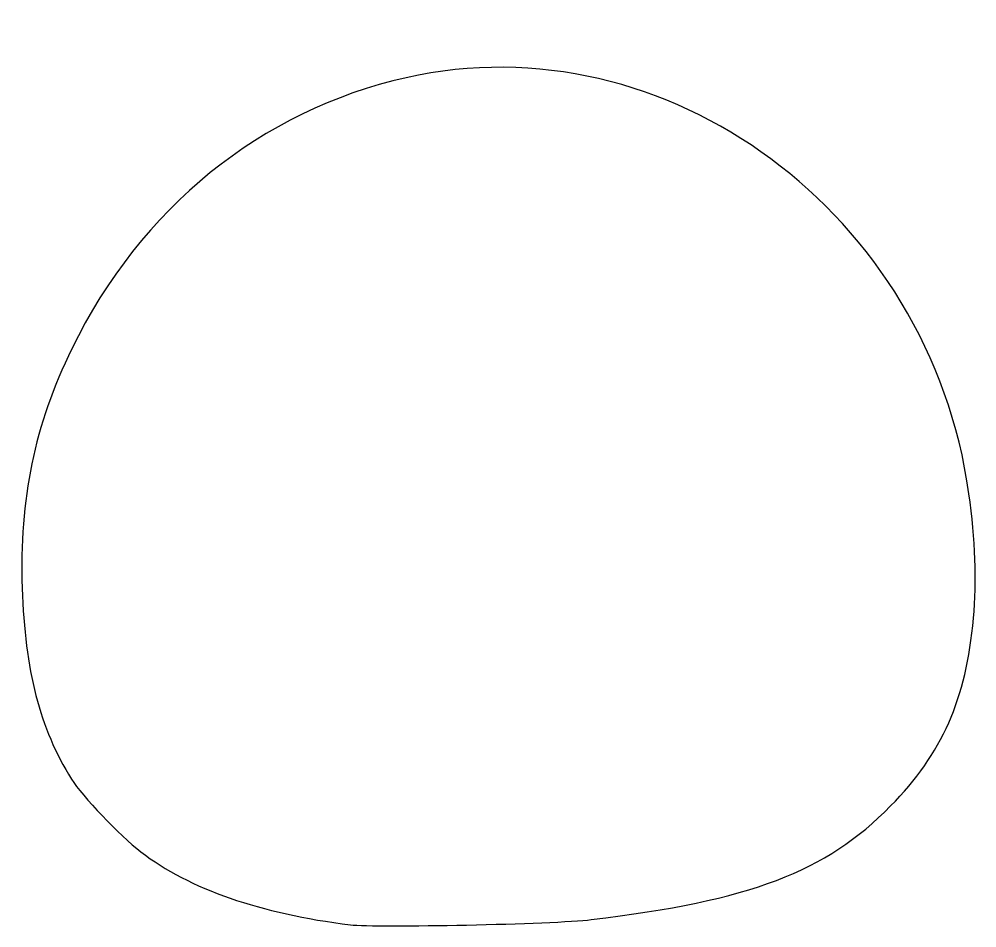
# Model space of a CAD drawing. Header units: centimetres. Extents: x -12.8 to 0.4, y -10.7 to 1.8.
import ezdxf

# ---------------------------------------------------------------- set-up
doc = ezdxf.new("R2010")
doc.units = ezdxf.units.CM
doc.header["$MEASUREMENT"] = 0
doc.layers.add('Layer 1', color=7, linetype='Continuous')

msp = doc.modelspace()

# ---------------------------------------------------------------- linework, layer by layer
at = {"layer": 'Layer 1'}
msp.add_open_spline([(-8.2306, -10.70458), (-9.47768, -10.55206), (-10.46197, -10.20958), (-11.12898, -9.6961), (-11.12898, -9.6961), (-11.42351, -9.46937), (-11.94671, -8.92167), (-12.0908, -8.68924), (-12.0908, -8.68924), (-12.53088, -7.97935), (-12.73324, -7.19467), (-12.77225, -6.0468), (-12.77225, -6.0468), (-12.81395, -4.82007), (-12.60076, -3.79205), (-12.08599, -2.73759), (-12.08599, -2.73759), (-11.13441, -0.78835), (-9.47113, 0.55941), (-7.45927, 1.01145), (-7.45927, 1.01145), (-3.85533, 1.82122), (-0.21379, -0.8709), (0.32424, -4.74274), (0.32424, -4.74274), (0.41294, -5.38102), (0.43344, -5.94806), (0.38649, -6.46437), (0.38649, -6.46437), (0.28408, -7.59067), (-0.04277, -8.33133), (-0.75949, -9.06121), (-0.75949, -9.06121), (-1.65613, -9.97433), (-2.692, -10.36764), (-4.90072, -10.63361), (-4.90072, -10.63361), (-5.40258, -10.69404), (-7.8843, -10.74693), (-8.2306, -10.70458)], degree=3, knots=[0, 0, 0, 0, 0.09090909, 0.09090909, 0.09090909, 0.09090909, 0.18181818, 0.18181818, 0.18181818, 0.18181818, 0.27272727, 0.27272727, 0.27272727, 0.27272727, 0.36363636, 0.36363636, 0.36363636, 0.36363636, 0.45454545, 0.45454545, 0.45454545, 0.45454545, 0.54545455, 0.54545455, 0.54545455, 0.54545455, 0.63636364, 0.63636364, 0.63636364, 0.63636364, 0.72727273, 0.72727273, 0.72727273, 0.72727273, 0.81818182, 0.81818182, 0.81818182, 0.81818182, 1, 1, 1, 1], dxfattribs=at)

doc.saveas('drawing.dxf')
